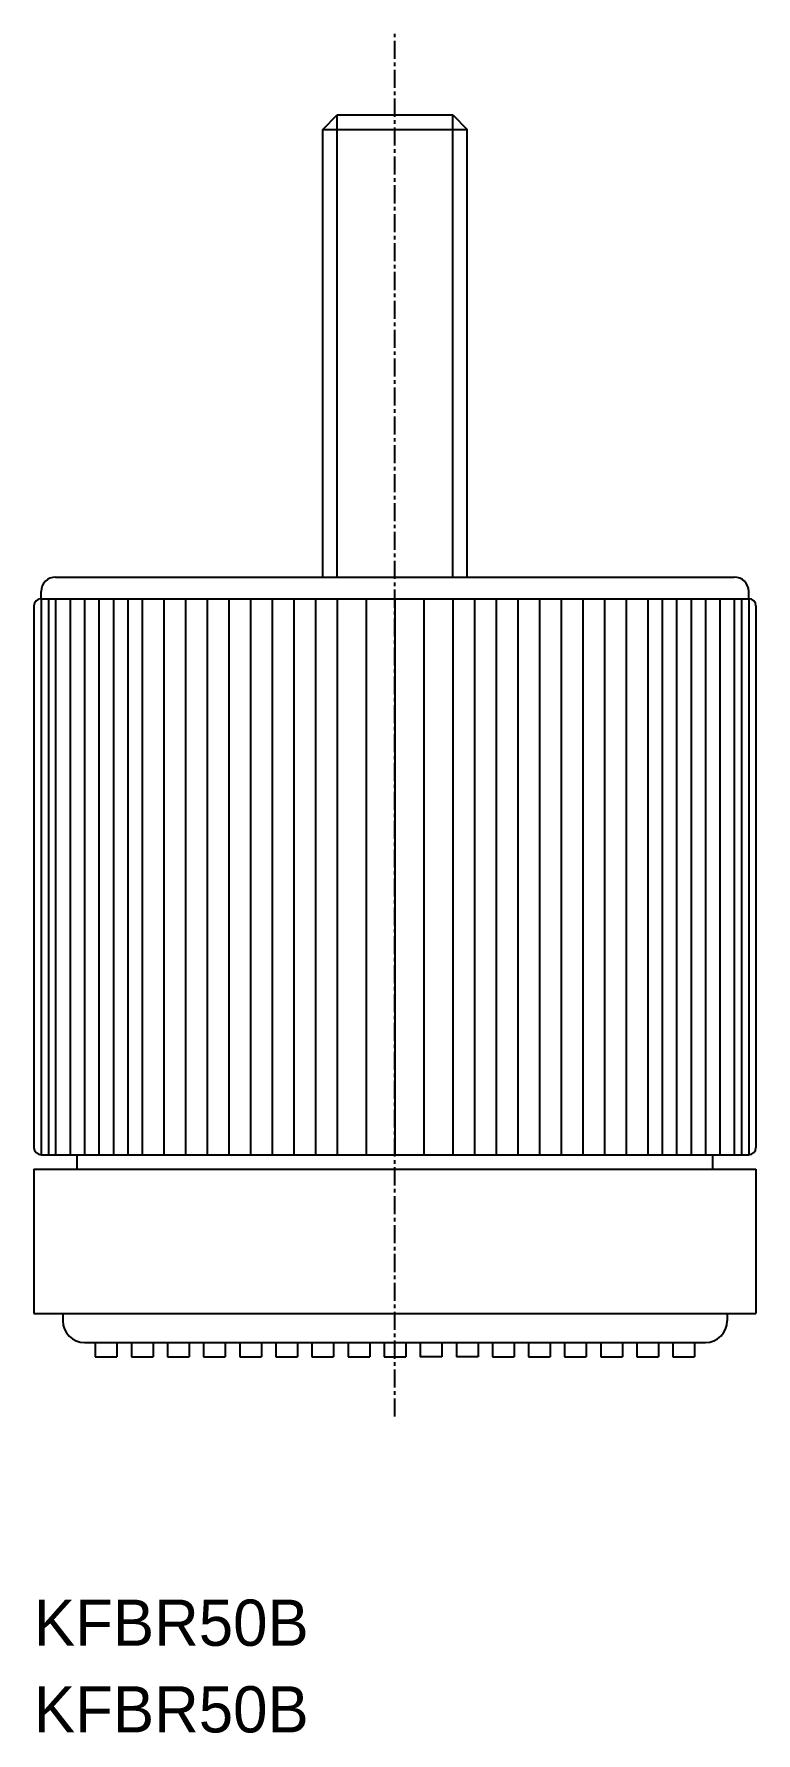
# Model space of a CAD drawing. Extents: x -3681 to -3631, y -844 to -727.
import ezdxf

# ---------------------------------------------------------------- set-up
doc = ezdxf.new("R2010")
doc.units = 0
doc.linetypes.add('CENTER', pattern=[2, 1.25, -0.25, 0.25, -0.25])
doc.layers.get('0').update_dxf_attribs({"linetype": 'CONTINUOUS'})
doc.layers.add('CENTER', color=1, linetype='CENTER')

msp = doc.modelspace()

# ---------------------------------------------------------------- linework, layer by layer
at = {"color": 7, "linetype": 'CONTINUOUS'}
for p, q in [((-3660.59, -733.25), (-3659.59, -732.25)), ((-3659.59, -732.25), (-3651.59, -732.25)), ((-3651.59, -732.25), (-3650.59, -733.25)), ((-3660.59, -733.25), (-3650.59, -733.25)), ((-3660.59, -764.25), (-3660.59, -733.25)), ((-3650.59, -764.25), (-3650.59, -733.25)), ((-3679.09, -764.25), (-3632.09, -764.25)), ((-3680.09, -765.75), (-3680.09, -765.25)), ((-3680.09, -765.75), (-3631.09, -765.75)), ((-3631.09, -765.75), (-3631.09, -765.25)), ((-3680.59, -766.25), (-3680.59, -803.75)), ((-3630.59, -766.25), (-3630.59, -803.75)), ((-3680.09, -804.25), (-3631.09, -804.25)), ((-3677.59, -805.25), (-3677.59, -804.25)), ((-3633.59, -805.25), (-3633.59, -804.25)), ((-3680.59, -805.25), (-3680.59, -815.25)), ((-3680.59, -805.25), (-3630.59, -805.25)), ((-3630.59, -805.25), (-3630.59, -815.25)), ((-3680.59, -815.25), (-3630.59, -815.25)), ((-3678.59, -815.25), (-3678.59, -815.75)), ((-3632.59, -815.25), (-3632.59, -815.75)), ((-3677.09, -817.25), (-3634.09, -817.25)), ((-3676.34, -817.25), (-3676.34, -818.25)), ((-3674.84, -817.25), (-3674.84, -818.25)), ((-3673.84, -817.25), (-3673.84, -818.25)), ((-3672.34, -817.25), (-3672.34, -818.25)), ((-3671.34, -817.25), (-3671.34, -818.25)), ((-3669.84, -817.25), (-3669.84, -818.25)), ((-3668.84, -817.25), (-3668.84, -818.25)), ((-3667.34, -817.25), (-3667.34, -818.25)), ((-3666.34, -817.25), (-3666.34, -818.25)), ((-3664.84, -817.25), (-3664.84, -818.25)), ((-3663.84, -817.25), (-3663.84, -818.25)), ((-3662.34, -817.25), (-3662.34, -818.25)), ((-3661.34, -817.25), (-3661.34, -818.25)), ((-3659.84, -817.25), (-3659.84, -818.25)), ((-3658.84, -817.25), (-3658.84, -818.25)), ((-3657.34, -817.25), (-3657.34, -818.25)), ((-3656.34, -817.25), (-3656.34, -818.25)), ((-3654.84, -817.25), (-3654.84, -818.25)), ((-3653.84, -817.25), (-3653.84, -818.25)), ((-3652.34, -817.25), (-3652.34, -818.25)), ((-3651.34, -817.25), (-3651.34, -818.25)), ((-3649.84, -817.25), (-3649.84, -818.25)), ((-3648.84, -817.25), (-3648.84, -818.25)), ((-3647.34, -817.25), (-3647.34, -818.25)), ((-3646.34, -817.25), (-3646.34, -818.25)), ((-3644.84, -817.25), (-3644.84, -818.25)), ((-3643.84, -817.25), (-3643.84, -818.25)), ((-3642.34, -817.25), (-3642.34, -818.25)), ((-3641.34, -817.25), (-3641.34, -818.25)), ((-3639.84, -817.25), (-3639.84, -818.25)), ((-3638.84, -817.25), (-3638.84, -818.25)), ((-3637.34, -817.25), (-3637.34, -818.25)), ((-3636.34, -817.25), (-3636.34, -818.25)), ((-3634.84, -817.25), (-3634.84, -818.25)), ((-3676.34, -818.25), (-3674.84, -818.25)), ((-3673.84, -818.25), (-3672.34, -818.25)), ((-3671.34, -818.25), (-3669.84, -818.25)), ((-3668.84, -818.25), (-3667.34, -818.25)), ((-3666.34, -818.25), (-3664.84, -818.25)), ((-3663.84, -818.25), (-3662.34, -818.25)), ((-3661.34, -818.25), (-3659.84, -818.25)), ((-3658.84, -818.25), (-3657.34, -818.25)), ((-3656.34, -818.25), (-3654.84, -818.25)), ((-3652.34, -818.25), (-3653.84, -818.25)), ((-3649.84, -818.25), (-3651.34, -818.25)), ((-3648.84, -818.25), (-3647.34, -818.25)), ((-3646.34, -818.25), (-3644.84, -818.25)), ((-3643.84, -818.25), (-3642.34, -818.25)), ((-3641.34, -818.25), (-3639.84, -818.25)), ((-3638.84, -818.25), (-3637.34, -818.25)), ((-3636.34, -818.25), (-3634.84, -818.25))]:
    msp.add_line(p, q, dxfattribs=at)
at = {"color": 3, "linetype": 'CONTINUOUS'}
for p, q in [((-3659.59, -764.25), (-3659.59, -732.25)), ((-3651.59, -764.25), (-3651.59, -732.25)), ((-3680.09, -765.75), (-3680.09, -804.25)), ((-3679.59, -765.75), (-3679.59, -804.25)), ((-3679.09, -765.75), (-3679.09, -804.25)), ((-3678.09, -765.75), (-3678.09, -804.25)), ((-3677.09, -765.75), (-3677.09, -804.25)), ((-3676.09, -765.75), (-3676.09, -804.25)), ((-3675.09, -765.75), (-3675.09, -804.25)), ((-3674.09, -765.75), (-3674.09, -804.25)), ((-3673.09, -765.75), (-3673.09, -804.25)), ((-3671.59, -765.75), (-3671.59, -804.25)), ((-3670.09, -765.75), (-3670.09, -804.25)), ((-3668.59, -765.75), (-3668.59, -804.25)), ((-3667.09, -765.75), (-3667.09, -804.25)), ((-3665.59, -765.75), (-3665.59, -804.25)), ((-3664.09, -765.75), (-3664.09, -804.25)), ((-3662.59, -765.75), (-3662.59, -804.25)), ((-3661.09, -765.75), (-3661.09, -804.25)), ((-3659.59, -765.75), (-3659.59, -804.25)), ((-3657.59, -765.75), (-3657.59, -804.25)), ((-3655.59, -765.75), (-3655.59, -804.25)), ((-3653.59, -765.75), (-3653.59, -804.25)), ((-3651.59, -765.75), (-3651.59, -804.25)), ((-3650.09, -765.75), (-3650.09, -804.25)), ((-3648.59, -765.75), (-3648.59, -804.25)), ((-3647.09, -765.75), (-3647.09, -804.25)), ((-3645.59, -765.75), (-3645.59, -804.25)), ((-3644.09, -765.75), (-3644.09, -804.25)), ((-3642.59, -765.75), (-3642.59, -804.25)), ((-3641.09, -765.75), (-3641.09, -804.25)), ((-3639.59, -765.75), (-3639.59, -804.25)), ((-3638.09, -765.75), (-3638.09, -804.25)), ((-3637.09, -765.75), (-3637.09, -804.25)), ((-3636.09, -765.75), (-3636.09, -804.25)), ((-3635.09, -765.75), (-3635.09, -804.25)), ((-3634.09, -765.75), (-3634.09, -804.25)), ((-3633.09, -765.75), (-3633.09, -804.25)), ((-3632.09, -765.75), (-3632.09, -804.25)), ((-3631.59, -765.75), (-3631.59, -804.25)), ((-3631.09, -765.75), (-3631.09, -804.25))]:
    msp.add_line(p, q, dxfattribs=at)
at = {"color": 7, "linetype": 'CONTINUOUS'}
for centre, radius, start, end in [((-3679.09, -765.25), 1, 90, 180), ((-3632.09, -765.25), 1, 0, 90), ((-3680.09, -766.25), 0.5, 90, 180), ((-3631.09, -766.25), 0.5, 0, 90), ((-3680.09, -803.75), 0.5, 180, 270), ((-3631.09, -803.75), 0.5, 270, 0), ((-3677.09, -815.75), 1.5, 180, 270), ((-3634.09, -815.75), 1.5, 270, 0)]:
    msp.add_arc(centre, radius, start, end, dxfattribs=at)
at = {"layer": 'CENTER', "color": 1, "linetype": 'CENTER'}
msp.add_line((-3655.59, -822.37), (-3655.59, -726.64), dxfattribs=at)

# ---------------------------------------------------------------- texts
at = {"color": 7, "linetype": 'CONTINUOUS'}
for p in [(-3680.59, -838.25), (-3680.59, -844.25)]:
    msp.add_text('KFBR50B', height=3.2, dxfattribs=at).set_placement(p)

doc.saveas('drawing.dxf')
